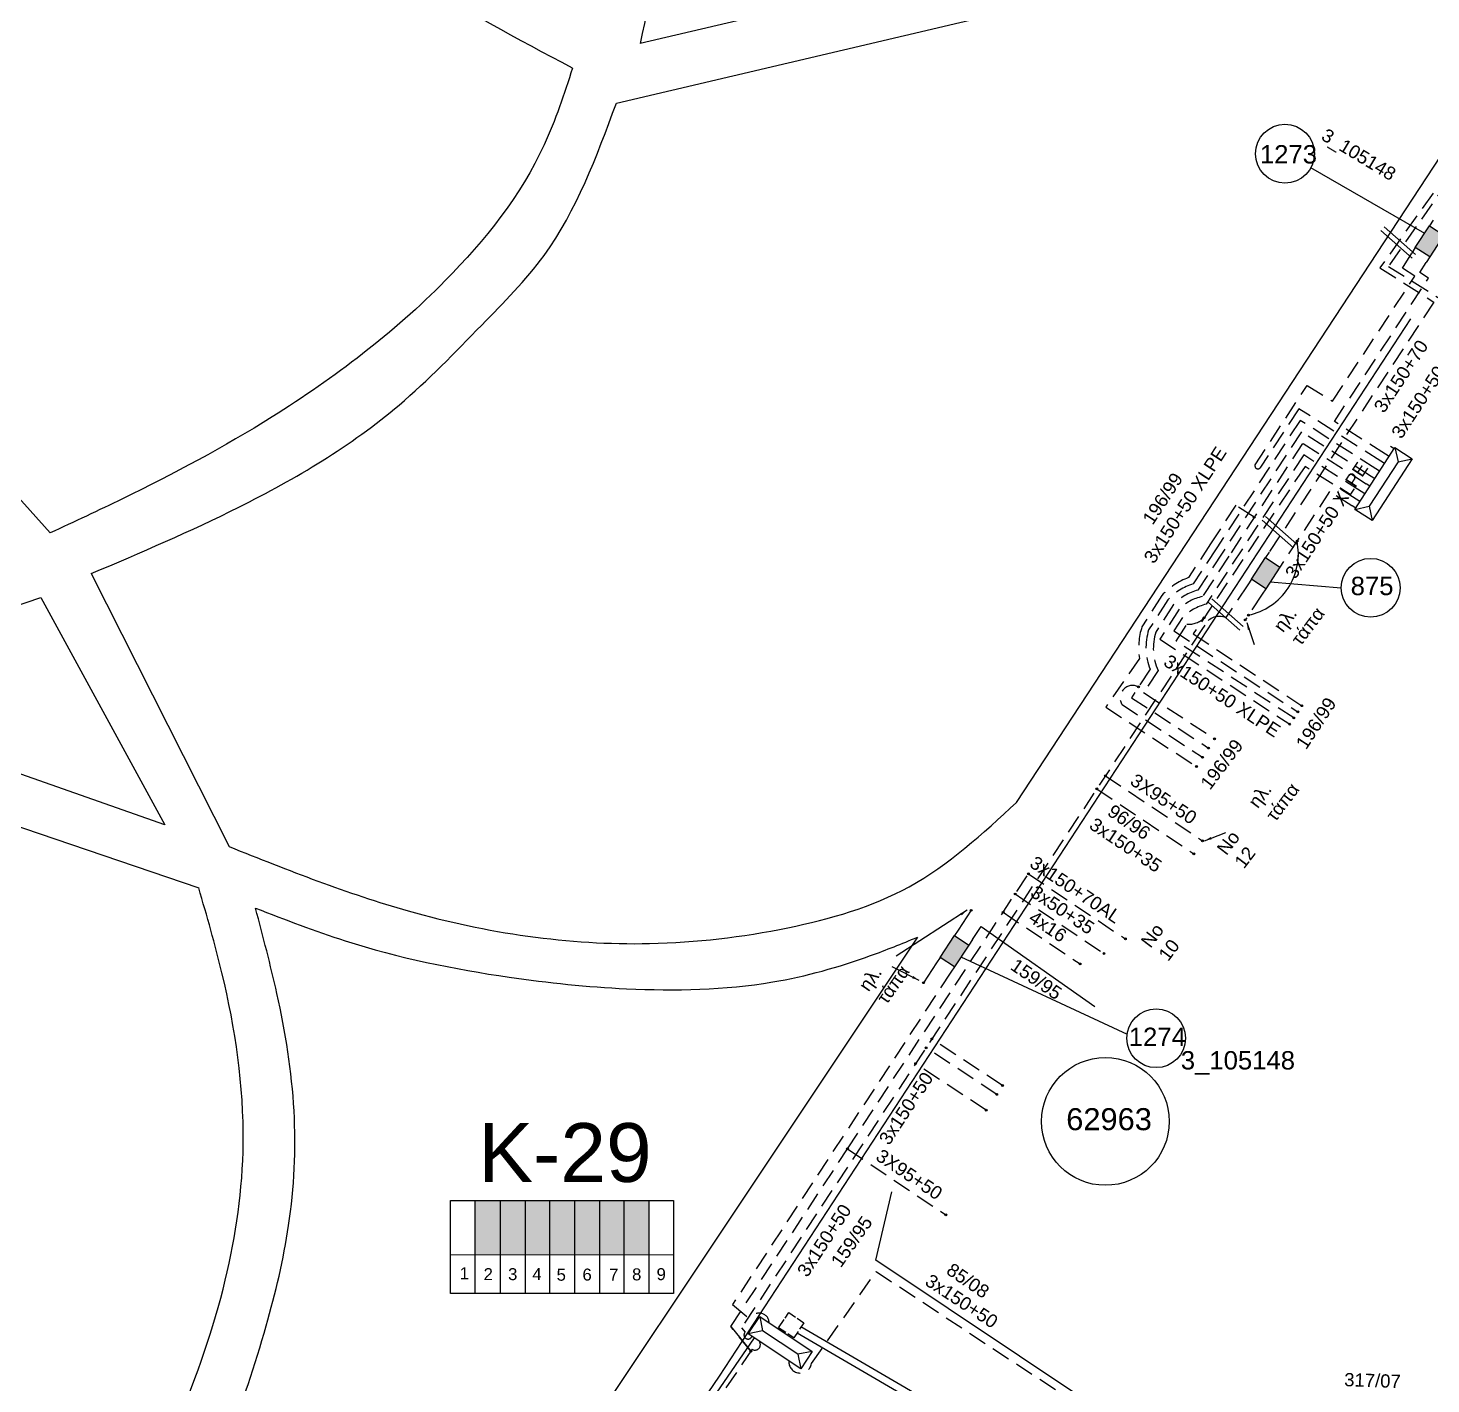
# Model space of a CAD drawing. Header units: millimetres. Extents: x 1091 to 3521, y 1177 to 2968.
# Drawn here: x 2158 to 2348.8, y 2157.1 to 2341.5 of the extents above; entities that cross this region are included whole.
import ezdxf
from ezdxf.enums import TextEntityAlignment as Align

# ---------------------------------------------------------------- set-up
doc = ezdxf.new("R2010")
doc.units = ezdxf.units.MM
doc.linetypes.add('DASHED', pattern=[19.05, 12.7, -6.35])
for name, color, linetype, lineweight in [('3x150+35', 7, 'DASHED', 30), ('3x150+50', 7, 'Continuous', 30), ('3x150+50 XLPE', 7, 'SYN_LINE', 30), ('3x150+70', 7, 'Continuous', 30), ('3x48+38', 7, 'SYN_LINE', 30), ('4x16', 7, 'Continuous', 30), ('Pillar Υποσταθμού', 7, 'SYN_LINE', 30), ('Άγνωστα', 7, 'Continuous', 30), ('Γυμνά εναέρια ΧΤ (3Φ) 4x50AL', 7, 'Continuous', 30), ('Καλωδια Χ.Τ. 3x50+35', 7, 'Continuous', 30), ('Καλωδια ΧΤ  3X95+50', 7, 'Continuous', 30), ('Καλώδια ΧΤ   3x150+50CU', 7, 'DASHED', 30), ('Καλώδια ΧΤ   3x150+70AL', 7, 'DASHED', 30), ('Καλώδια ΧΤ   3x150AL+50CU', 7, 'DASHED', 30), ('Συνεστραμμένα ΧΤ   3x70+54.6+25 AL', 7, 'SYN_LINE', 30)]:
    doc.layers.add(name, color=color, linetype=linetype, lineweight=lineweight)
for name, color, linetype in [('Link Box 4 Διευθύνσεων', 7, 'Continuous'), ('Pillar OTE', 7, 'Continuous'), ('TEXT ΚΑΛΩΔΙΩΝ', 7, 'Continuous'), ('Επιγραφές - Σχήματα', 7, 'Continuous'), ('Περίπτερο', 7, 'Continuous'), ('Συνδέσεις', 7, 'Continuous'), ('Τομή', 7, 'Continuous'), ('Υποσταθμός πόλεως', 7, 'Continuous'), ('Υπόβαθρο ΔΕΗ', 7, 'Continuous')]:
    doc.layers.add(name, color=color, linetype=linetype)
doc.styles.add('arial', font='arial.ttf')
doc.styles.get("Standard").update_dxf_attribs({"font": 'arial.ttf', "height": 1.8})
doc.linetypes.add('SYN_LINE', pattern='A,0.5,-0.0001,["/\\/\\/\\/",Standard,S=0.1,R=0,X=0,Y=-0.05],-0.25', length=0.7501)
doc.dimstyles.new('ISO-25', dxfattribs={"dimtxt": 2.5, "dimasz": 2.5, "dimexe": 1.25, "dimexo": 0.625, "dimtad": 1, "dimtxsty": 'Standard', "dimcen": 2.5, "dimadec": 0, "dimazin": 0, "dimtfac": 1, "dimtmove": 0, "dimatfit": 3, "dimfxl": 1, "dimarcsym": 0})

# ---------------------------------------------------------------- blocks, each defined once
blk = doc.blocks.new('ΥΠΟΣΤΑΘΜΟΣ ΠΟΛΕΩΣ')
at = {"layer": 'Υποσταθμός πόλεως', "linetype": 'Continuous', "ltscale": 40}
blk.add_lwpolyline([(-8.57, 2.82), (8.57, 2.82), (8.57, -2.82), (-8.57, -2.82)], close=True, dxfattribs=at)
for points in [[(-5.75, 0), (-8.57, 2.82)], [(5.75, 0), (8.57, 2.82)], [(-8.57, -2.82), (-5.75, 0)], [(-5.75, 0), (5.75, 0)], [(8.57, -2.82), (5.75, 0)]]:
    blk.add_lwpolyline(points, dxfattribs=at)
at = {"layer": 'Υποσταθμός πόλεως', "linetype": 'SYN_LINE', "ltscale": 40, "flags": 1}
for tag, p in [('ΜΕΤΑΣΧΗΜΑΤΙΣΜΟΣ', (10.6, 2.39)), ('ΙΣΧΥΣ', (10.58, -0.41)), ('ΑΡΙΘΜΟΣ', (10.7, -3.13))]:
    blk.add_attdef(tag, p, '', height=1.8, dxfattribs=at)
blk = doc.blocks.new('PILLAR YPOSTATHMOU')
at = {"layer": 'Περίπτερο', "ltscale": 40}
for points in [[(540.43, 2525.12), (540.43, 2526.01), (541.51, 2526.01)], [(541.82, 2526.01), (542.91, 2526.01), (542.91, 2524.95)], [(541.59, 2523.53), (540.43, 2523.53), (540.43, 2524.86)], [(542.91, 2524.59), (542.91, 2523.53), (541.92, 2523.53)]]:
    blk.add_lwpolyline(points, dxfattribs=at)
blk = doc.blocks.new('_ΣΥΝΔΕΣΗ')
at = {"layer": 'Συνδέσεις', "linetype": 'SYN_LINE', "ltscale": 40}
blk.add_hatch(color=256, dxfattribs=at).paths.add_polyline_path([(0.5, -0.01, 1), (-0.5, -0.01, 1)])
at = {"layer": 'Συνδέσεις'}
blk.add_circle((0, -0.01), 0.5, dxfattribs=at)
blk = doc.blocks.new('LINK BOX 4 ΑΝΑΧΩΡΗΣΕΩΝ')
at = {"layer": 'Link Box 4 Διευθύνσεων', "ltscale": 40}
blk.add_hatch(color=256, dxfattribs=at).paths.add_polyline_path([(-3.54, 0), (-3.54, -4.67), (3.54, -4.67), (3.54, 0)])
for p, q in [((-3.54, 0), (-5.33, 0)), ((5.33, 0), (3.54, 0)), ((-3.54, -4.67), (-5.33, -4.67)), ((5.33, -4.67), (3.54, -4.67))]:
    blk.add_line(p, q, dxfattribs=at)
blk.add_lwpolyline([(-3.54, -4.67), (-3.54, 0), (3.54, 0), (3.54, -4.67)], close=True, dxfattribs=at)
blk = doc.blocks.new('ΥΠΟΣΤΑΘΜΟΣ ΠΟΛΕΩΣ 9 ΑΝΑΧΩΡΗΣΕΩΝ')
at = {"layer": 'Υποσταθμός πόλεως', "ltscale": 40}
for p, q in [((-9.63, -2.82), (-9.63, -4)), ((-7.12, -2.82), (-7.12, -4)), ((-4.84, -2.82), (-4.84, -4)), ((-2.36, -2.82), (-2.36, -4)), ((0.09, -2.82), (0.09, -4)), ((2.55, -2.82), (2.55, -4)), ((5.02, -2.82), (5.02, -4)), ((7.48, -2.82), (7.48, -4)), ((9.61, -2.82), (9.61, -4))]:
    blk.add_line(p, q, dxfattribs=at)
blk.add_lwpolyline([(-10.02, 2.82), (10.02, 2.82), (10.02, -2.82), (-10.02, -2.82)], close=True, dxfattribs=at)
for points in [[(-7.21, 0), (-10.02, 2.82)], [(-10.02, -2.82), (-7.21, 0)], [(-7.21, 0), (7.21, 0)], [(7.21, 0), (10.02, 2.82)], [(10.02, -2.82), (7.21, 0)]]:
    blk.add_lwpolyline(points, dxfattribs=at)
at = {"layer": 'Υποσταθμός πόλεως', "linetype": 'SYN_LINE', "ltscale": 40, "flags": 1}
for tag, p in [('ΜΕΤΑΣΧΗΜΑΤΙΣΜΟΣ', (10.79, 1.71)), ('ΙΣΧΥΣ', (10.77, -1.08)), ('ΑΡΙΘΜΟΣ', (10.89, -3.8))]:
    blk.add_attdef(tag, p, '', height=1.8, dxfattribs=at)
blk = doc.blocks.new('ΤΟΜΗ')
at = {"layer": 'Τομή', "ltscale": 40}
for p, q in [((11.33, -0.65), (-11.4, -0.65)), ((11.33, -3.42), (-11.4, -3.42))]:
    blk.add_line(p, q, dxfattribs=at)

msp = doc.modelspace()

# ---------------------------------------------------------------- hatches: boundary and pattern name
at = {"layer": 'Καλώδια ΧΤ   3x150AL+50CU', "linetype": 'DASHED', "lineweight": -3, "ltscale": 0.2}
h = msp.add_hatch(color=5, dxfattribs=at)
h.dxf.hatch_style = 1
h.paths.add_polyline_path([(2222.22, 2182.03), (2218.78, 2182.03), (2218.78, 2174.67), (2222.22, 2174.67)])
h = msp.add_hatch(color=30, dxfattribs=at)
h.dxf.hatch_style = 1
h.paths.add_polyline_path([(2222.22, 2174.67), (2225.66, 2174.66), (2225.66, 2182.03), (2222.22, 2182.03)])
h = msp.add_hatch(color=1, dxfattribs=at)
h.dxf.hatch_style = 1
h.paths.add_polyline_path([(2228.96, 2182.03), (2225.66, 2182.03), (2225.66, 2174.66), (2228.96, 2174.66)])
h = msp.add_hatch(color=2, dxfattribs=at)
h.dxf.hatch_style = 1
h.paths.add_polyline_path([(2228.96, 2174.66), (2232.34, 2174.66), (2232.34, 2182.03), (2228.96, 2182.03)])
h = msp.add_hatch(color=85, dxfattribs=at)
h.dxf.hatch_style = 1
h.paths.add_polyline_path([(2232.34, 2174.66), (2235.74, 2174.65), (2235.74, 2182.03), (2232.34, 2182.03)])
h = msp.add_hatch(color=6, dxfattribs=at)
h.dxf.hatch_style = 1
h.paths.add_polyline_path([(2235.68, 2174.66), (2239.08, 2174.65), (2239.08, 2182.03), (2235.68, 2182.03)])
h = msp.add_hatch(color=151, dxfattribs=at)
h.dxf.hatch_style = 1
h.paths.add_polyline_path([(2239.07, 2174.66), (2242.46, 2174.65), (2242.46, 2182.03), (2239.07, 2182.03)])

# ---------------------------------------------------------------- linework, layer by layer
at = {"layer": '3x150+35', "color": 5, "lineweight": -3, "ltscale": 0.2}
msp.add_lwpolyline([(2303.37, 2238.04), (2316.57, 2229.19)], dxfattribs=at)
at = {"layer": '3x150+50', "color": 6, "linetype": 'DASHED', "lineweight": -3, "ltscale": 0.2}
msp.add_lwpolyline([(2382.49, 2333.06), (2375.16, 2341.45), (2352.04, 2321.88), (2351.32, 2322.19), (2341.9, 2308.93), (2349.23, 2304.26)], dxfattribs=at)
at = {"layer": '3x150+50', "color": 62, "linetype": 'DASHED', "lineweight": -3, "ltscale": 0.2}
msp.add_lwpolyline([(2381.62, 2332.33), (2374.95, 2339.96), (2351.87, 2320.43), (2351.2, 2320.77), (2343.05, 2309.12), (2361.91, 2297.34)], dxfattribs=at)
at = {"layer": '3x150+50', "color": 5, "linetype": 'DASHED', "lineweight": -3, "ltscale": 0.2}
msp.add_lwpolyline([(2323.91, 2265.8), (2320.91, 2261.33, 0.385783), (2318.05, 2260.31), (2317.66, 2259.72), (2255.02, 2164.7), (2255.51, 2164.1, 1.240694), (2256.45, 2163.56)], format="xyb", dxfattribs=at)
at = {"layer": '3x150+50', "color": 133, "linetype": 'DASHED', "lineweight": -3, "ltscale": 0.2}
msp.add_lwpolyline([(2325.86, 2264.51), (2323.57, 2261.02)], dxfattribs=at)
at = {"layer": '3x150+50', "color": 6, "linetype": 'DASHED', "lineweight": -3, "ltscale": 0.2}
msp.add_lwpolyline([(2330.16, 2247.68), (2314.16, 2258.14), (2315.64, 2260.44, 0.227389), (2317.97, 2261.32, 0.421764)], format="xyb", dxfattribs=at)
at = {"layer": '3x150+50', "color": 1, "linetype": 'DASHED', "lineweight": -3, "ltscale": 0.2}
msp.add_lwpolyline([(2269.45, 2189.06), (2294.06, 2226.47)], dxfattribs=at)
at = {"layer": '3x150+50', "color": 85, "linetype": 'DASHED', "lineweight": -3, "ltscale": 0.2}
msp.add_lwpolyline([(2283.52, 2213.08), (2253.8, 2167.86), (2256.19, 2165.86, -0.823849), (2258.79, 2165.38)], format="xyb", dxfattribs=at)
at = {"layer": '3x150+50', "color": 5, "linetype": 'DASHED', "lineweight": -3, "ltscale": 0.2}
for points in [[(2289.75, 2196.47), (2280.14, 2202.81)], [(2290.54, 2197.67), (2280.93, 2204.01)], [(2288.32, 2194.31), (2278.72, 2200.64)]]:
    msp.add_lwpolyline(points, dxfattribs=at)
at = {"layer": '3x150+50', "color": 151, "linetype": 'DASHED', "lineweight": -3, "ltscale": 0.2}
msp.add_lwpolyline([(2261.46, 2160.22, 0.947934), (2264.56, 2159.83), (2273.33, 2172.36), (2299.14, 2155.38), (2295.23, 2147.88), (2344.3, 2133.23), (2338.6, 2113.52)], format="xyb", dxfattribs=at)
at = {"layer": '3x150+50 XLPE', "color": 2, "linetype": 'DASHED', "lineweight": -3, "ltscale": 0.2}
msp.add_lwpolyline([(2342.02, 2282.62), (2330.86, 2289.75), (2325.65, 2281.78, -0.906073), (2324.9, 2282.1), (2331.98, 2292.93), (2335.45, 2290.78), (2346.65, 2307.8), (2344.94, 2308.88), (2346.22, 2310.93)], format="xyb", dxfattribs=at)
at = {"layer": '3x150+50 XLPE', "color": 27, "linetype": 'DASHED', "lineweight": -3, "ltscale": 0.2}
for points in [[(2341.35, 2281.57), (2331.02, 2288.17), (2319.69, 2270.83), (2316.49, 2265.93, 0.129052), (2313.02, 2263.75), (2310.42, 2259.66, 0.169709), (2310.61, 2254.31), (2308.08, 2250.44), (2318.57, 2243.58)], [(2309.04, 2251.9, 0.769284), (2306.8, 2249.49, -1.706035)]]:
    msp.add_lwpolyline(points, format="xyb", dxfattribs=at)
at = {"layer": '3x150+50 XLPE', "color": 30, "linetype": 'DASHED', "lineweight": -3, "ltscale": 0.2}
msp.add_lwpolyline([(2340.68, 2280.55), (2331.2, 2286.61), (2320.5, 2270.25), (2317.12, 2265.07, 0.138425), (2313.81, 2263.13), (2311.38, 2259.37, 0.180223), (2311.71, 2254.14)], format="xyb", dxfattribs=at)
at = {"layer": '3x150+50 XLPE', "color": 151, "linetype": 'DASHED', "lineweight": -3, "ltscale": 0.2}
for points in [[(2340.01, 2279.51), (2331.37, 2285.04), (2321.32, 2269.67), (2317.74, 2264.19, 0.150223), (2314.59, 2262.5), (2311.94, 2258.39), (2329.61, 2246.84)], [(2324.79, 2274.99), (2322.28, 2276.62), (2318.85, 2271.38), (2315.84, 2266.77, 0.121488), (2312.22, 2264.36), (2309.51, 2260.08, 0.120205), (2309.18, 2255.78), (2304.59, 2249.15), (2316.93, 2241.07)]]:
    msp.add_lwpolyline(points, format="xyb", dxfattribs=at)
at = {"layer": '3x150+50 XLPE', "color": 5, "linetype": 'DASHED', "lineweight": -3, "ltscale": 0.2}
msp.add_lwpolyline([(2339.34, 2278.48), (2331.53, 2283.47), (2318.26, 2263.16, 0.133882), (2315.03, 2261.33), (2313.86, 2259.52), (2330.71, 2248.51)], format="xyb", dxfattribs=at)
at = {"layer": '3x150+50 XLPE', "color": 6, "linetype": 'DASHED', "lineweight": -3, "ltscale": 0.2}
msp.add_lwpolyline([(2338.67, 2277.44), (2331.7, 2281.9), (2316.49, 2259.11), (2331.25, 2249.35)], dxfattribs=at)
at = {"layer": '3x150+50 XLPE', "color": 133, "linetype": 'DASHED', "lineweight": -3, "ltscale": 0.2}
msp.add_lwpolyline([(2338.09, 2276.55), (2335.04, 2278.5), (2328.79, 2268.96)], dxfattribs=at)
at = {"layer": '3x150+50 XLPE', "color": 30, "linetype": 'DASHED', "lineweight": -3, "ltscale": 0.2}
for points in [[(2311.7, 2254.15), (2309.74, 2251.15)], [(2309.74, 2251.15), (2319.39, 2244.84)]]:
    msp.add_lwpolyline(points, dxfattribs=at)
at = {"layer": '3x150+50 XLPE', "color": 27, "linetype": 'DASHED', "lineweight": -3, "ltscale": 0.2}
msp.add_lwpolyline([(2306.8, 2249.49), (2317.75, 2242.33)], dxfattribs=at)
at = {"layer": '3x150+70', "color": 1, "linetype": 'DASHED', "lineweight": -3, "ltscale": 0.2}
msp.add_lwpolyline([(2342.64, 2283.57), (2335.7, 2288.01), (2348.5, 2307.53), (2347.32, 2308.27), (2348.17, 2309.65)], dxfattribs=at)
at = {"layer": '3x150+70', "color": 6, "linetype": 'DASHED', "lineweight": -3, "ltscale": 0.2}
msp.add_lwpolyline([(2349.23, 2304.26), (2326.84, 2270.25)], dxfattribs=at)
at = {"layer": '3x48+38', "color": 30, "lineweight": -3, "ltscale": 0.1}
msp.add_lwpolyline([(2187.57, 2070.54), (2221.5, 2111.08), (2236.1, 2133.24), (2256.79, 2163.34)], dxfattribs=at)
at = {"layer": '4x16', "color": 1, "linetype": 'DASHED', "lineweight": -3, "ltscale": 0.2}
msp.add_lwpolyline([(2290.62, 2221.24), (2301.11, 2214.21)], dxfattribs=at)
at = {"layer": 'Pillar OTE', "lineweight": -3, "ltscale": 40}
for points in [[(2215.45, 2169.39), (2215.45, 2182.03), (2245.78, 2182.03), (2245.78, 2169.36), (2215.45, 2169.39)], [(2218.78, 2169.39), (2218.78, 2182.03)], [(2222.22, 2169.38), (2222.22, 2182.03)], [(2225.66, 2169.38), (2225.66, 2182.03)], [(2228.96, 2169.38), (2228.96, 2182.03)], [(2232.34, 2169.37), (2232.34, 2182.03)], [(2235.74, 2169.37), (2235.74, 2182.03)], [(2239.08, 2169.37), (2239.08, 2182.03)], [(2242.46, 2169.36), (2242.46, 2182.03)], [(2215.45, 2174.67), (2245.78, 2174.64)]]:
    msp.add_lwpolyline(points, dxfattribs=at)
at = {"layer": 'Γυμνά εναέρια ΧΤ (3Φ) 4x50AL', "color": 7, "lineweight": -3, "ltscale": 0.1}
for p, q in [((2286.28, 2221.51), (2284.5, 2218.81)), ((2281.57, 2214.36), (2279.8, 2211.66))]:
    msp.add_line(p, q, dxfattribs=at)
msp.add_lwpolyline([(2286.45, 2217.53), (2287.63, 2219.32), (2303.11, 2208.44)], dxfattribs=at)
at = {"layer": 'Γυμνά εναέρια ΧΤ (3Φ) 4x50AL', "color": 1, "lineweight": -3, "ltscale": 0.1}
msp.add_lwpolyline([(2253.58, 2164.9), (2256.3, 2161.51)], dxfattribs=at)
at = {"layer": 'Καλωδια Χ.Τ. 3x50+35', "color": 1, "linetype": 'DASHED', "lineweight": -3, "ltscale": 0.2}
msp.add_lwpolyline([(2292.26, 2223.73), (2304.35, 2215.63)], dxfattribs=at)
at = {"layer": 'Καλωδια ΧΤ  3X95+50', "color": 5, "linetype": 'DASHED', "lineweight": -3, "ltscale": 0.2}
msp.add_lwpolyline([(2304.54, 2239.82), (2317.74, 2230.97)], dxfattribs=at)
at = {"layer": 'Καλωδια ΧΤ  3X95+50', "color": 1, "linetype": 'DASHED', "lineweight": -3, "ltscale": 0.2}
msp.add_lwpolyline([(2269.45, 2189.06), (2282.82, 2180.07)], dxfattribs=at)
at = {"layer": 'Καλώδια ΧΤ   3x150+50CU', "color": 1, "lineweight": -3, "ltscale": 0.2}
msp.add_lwpolyline([(2256.3, 2161.51), (2253.58, 2164.9), (2269.45, 2189.06)], dxfattribs=at)
at = {"layer": 'Καλώδια ΧΤ   3x150+70AL', "color": 1, "lineweight": -3, "ltscale": 0.2}
msp.add_lwpolyline([(2294.06, 2226.47), (2307.26, 2217.62)], dxfattribs=at)
msp.add_lwpolyline([(2257.32, 2162.98, -0.940243), (2256.48, 2161.78), (2238.18, 2134.88, -0.705094), (2235.15, 2129.38), (2224.34, 2112.21, -0.580415), (2221.65, 2108.27), (2195.26, 2077.2)], format="xyb", dxfattribs=at)
at = {"layer": 'Συνεστραμμένα ΧΤ   3x70+54.6+25 AL', "color": 1, "lineweight": -3, "ltscale": 15}
msp.add_lwpolyline([(2263.11, 2164.89), (2291.61, 2148.26)], dxfattribs=at)
at = {"layer": 'Συνεστραμμένα ΧΤ   3x70+54.6+25 AL', "color": 2, "lineweight": -3, "ltscale": 15}
for points in [[(2262.61, 2164.03), (2292.35, 2146.67), (2335.08, 2133.77)], [(2262.61, 2164.03), (2292.35, 2146.67)]]:
    msp.add_lwpolyline(points, dxfattribs=at)
at = {"layer": 'Υπόβαθρο ΔΕΗ', "lineweight": -3, "ltscale": 0.1}
for points in [[(2193.97, 2480.93), (2283.31, 2651.49, 0.230563), (2319.44, 2655.82), (2446.31, 2387.44), (2241.22, 2339.46)], [(2232.04, 2336.11, -0.070134), (2149.79, 2394.52), (2130.72, 2356.81, -0.386513), (2139.5, 2296.77)]]:
    msp.add_lwpolyline(points, format="xyb", dxfattribs=at)
for points in [[(2238, 2331.31), (2439.93, 2378.8), (2429.64, 2373.45), (2383.16, 2350.45)], [(2292.46, 2236.19), (2353.07, 2328.57)], [(2346.04, 2302), (2252, 2158.14), (2244.88, 2147.66)], [(2139.5, 2296.77), (2160.98, 2272.86)], [(2166.54, 2267.32), (2185.32, 2230.17)], [(2123.55, 2251.78), (2159.72, 2264.06), (2176.56, 2233.14), (2123.55, 2251.78)], [(2102.32, 2244.92), (2111.7, 2248.18), (2181.18, 2224.57)], [(2278.96, 2217.84), (2208.65, 2112.35), (2186.71, 2086.96)], [(2348.59, 2143.36), (2302.71, 2154.27), (2273.3, 2173.9), (2275.47, 2183.21)]]:
    msp.add_lwpolyline(points, dxfattribs=at)
at = {"layer": 'Υπόβαθρο ΔΕΗ', "lineweight": -3}
for points in [[(2347.98, 2313.61), (2332.47, 2322.52)], [(2326.96, 2266.18), (2336.63, 2265.39)], [(2284.89, 2215.16), (2307.49, 2204.64)]]:
    msp.add_lwpolyline(points, dxfattribs=at)
for centre in [(2328.97, 2324.45), (2340.63, 2265.39), (2311.45, 2204.1)]:
    msp.add_circle(centre, 4, dxfattribs=at)
at = {"layer": 'Υπόβαθρο ΔΕΗ', "lineweight": -3, "ltscale": 0.1}
msp.add_circle((2304.54, 2192.78), 8.69, dxfattribs=at)
at = {"layer": 'Υπόβαθρο ΔΕΗ', "lineweight": -3}
msp.add_arc((2322.28, 2270.01), 8.51, 281.5795, 11.817, dxfattribs=at)
at = {"layer": 'Υπόβαθρο ΔΕΗ', "lineweight": -3, "ltscale": 0.1}
for points in [[(2193.97, 2480.93), (2205.41, 2474.41), (2217.2, 2464.45), (2228.04, 2451.29), (2238.14, 2434.6), (2245.45, 2419.38), (2247.64, 2407.36), (2248.86, 2388.6), (2245.81, 2361.21), (2241.22, 2339.46)], [(2232.04, 2336.11), (2228.18, 2325.65), (2214.73, 2307.19), (2191.18, 2288.65), (2170.79, 2277.49), (2160.98, 2272.86)], [(2166.54, 2267.32), (2186.65, 2276.37), (2208.45, 2290.26), (2219.68, 2301.13), (2228.16, 2310.62), (2238, 2331.31)], [(2185.32, 2230.17), (2209.69, 2221.43), (2242.53, 2216.99), (2261.35, 2219.14), (2277.84, 2224.72), (2292.46, 2236.19)], [(2152.03, 2103.6), (2164.71, 2124.22), (2178.34, 2151.84), (2184.8, 2171.19), (2187.23, 2189.81), (2184.34, 2213), (2181.18, 2224.57)], [(2158.63, 2100.62), (2169.7, 2118.57), (2178.72, 2135.85), (2184.97, 2149.21), (2190.36, 2164.96), (2193.41, 2178.61), (2194.15, 2194.21), (2191.82, 2210.19), (2188.91, 2221.81)], [(2188.91, 2221.81), (2201.09, 2217.36), (2223.44, 2212.41), (2239.4, 2210.84), (2259.27, 2211.76), (2272.59, 2215.34), (2278.96, 2217.84)]]:
    msp.add_spline(points, degree=3, dxfattribs=at)

# ---------------------------------------------------------------- block references
at = {"layer": 'Link Box 4 Διευθύνσεων', "lineweight": -3, "xscale": 0.4999999999999998, "yscale": 0.4999999999999998, "zscale": 0.4999999999999998, "rotation": 56.66165717950116}
for p in [(2347.68, 2313.16), (2325.37, 2268.02), (2283.04, 2216.58)]:
    msp.add_blockref('LINK BOX 4 ΑΝΑΧΩΡΗΣΕΩΝ', p, dxfattribs=at)
at = {"layer": 'Pillar Υποσταθμού', "lineweight": -3, "ltscale": 0.1, "rotation": 326.3272406220578}
msp.add_blockref('PILLAR YPOSTATHMOU', (411.16, 364.22), dxfattribs=at)
at = {"layer": 'Συνδέσεις', "lineweight": -3, "xscale": 0.25, "yscale": 0.25, "zscale": 0.25}
for p in [(2324.79, 2274.99), (2330.62, 2271.75), (2317.97, 2261.32), (2323.57, 2261.02), (2323.99, 2261.67), (2309.04, 2251.91), (2330.71, 2248.52), (2331.25, 2249.35), (2329.61, 2246.84), (2330.16, 2247.68), (2319.39, 2244.84), (2318.57, 2243.59), (2316.93, 2241.08), (2317.75, 2242.33), (2304.54, 2239.82), (2303.37, 2238.04), (2317.74, 2230.97), (2316.57, 2229.19), (2294.06, 2226.47), (2292.26, 2223.73), (2286.28, 2221.51), (2290.62, 2221.24), (2307.26, 2217.62), (2301.11, 2214.21), (2304.35, 2215.63), (2279.8, 2211.66), (2280.14, 2202.81), (2280.93, 2204.01), (2278.72, 2200.65), (2290.54, 2197.68), (2289.75, 2196.47), (2288.33, 2194.31), (2269.45, 2189.06), (2282.82, 2180.08), (2256.3, 2161.51)]:
    msp.add_blockref('_ΣΥΝΔΕΣΗ', p, dxfattribs=at)
at = {"layer": 'Τομή', "lineweight": -3, "rotation": 318.5188436550314}
for p, xscale, yscale, zscale in [((2344.72, 2312.74), 0.25, 0.25, 0.25), ((2328.57, 2273.33), 0.25, 0.25, 0.25), ((2321.26, 2262.12), 0.2499999999999999, 0.2499999999999999, 0.2499999999999999)]:
    msp.add_blockref('ΤΟΜΗ', p, dxfattribs=dict(at, xscale=xscale, yscale=yscale, zscale=zscale))
at = {"layer": 'Υποσταθμός πόλεως', "lineweight": -3}
for name, p, xscale, yscale, zscale, rotation in [('ΥΠΟΣΤΑΘΜΟΣ ΠΟΛΕΩΣ 9 ΑΝΑΧΩΡΗΣΕΩΝ', (2342.39, 2279.5), 0.4999999999999998, 0.4999999999999998, 0.4999999999999998, 237.0626537458661), ('ΥΠΟΣΤΑΘΜΟΣ ΠΟΛΕΩΣ', (2260.3, 2162.69), 0.4999999999999999, 0.4999999999999999, 0.4999999999999999, 146.3272406220614)]:
    msp.add_blockref(name, p, dxfattribs=dict(at, xscale=xscale, yscale=yscale, zscale=zscale, rotation=rotation))

# ---------------------------------------------------------------- texts
at = {"lineweight": -3, "ltscale": 30, "char_height": 1.63, "width": 11.2573, "attachment_point": 1}
for s, insert in [('1', (2216.7, 2172.95)), ('2', (2219.94, 2172.82)), ('3', (2223.27, 2172.82)), ('4', (2226.57, 2172.82)), ('5', (2229.87, 2172.74)), ('6', (2233.39, 2172.76)), ('7', (2237.02, 2172.76)), ('8', (2240.14, 2172.79)), ('9', (2243.47, 2172.82))]:
    msp.add_mtext(s, dxfattribs=dict(at, insert=insert))
at = {"layer": 'TEXT ΚΑΛΩΔΙΩΝ', "lineweight": -3, "ltscale": 0.1, "style": 'arial'}
for s, rotation, p in [('3x150+50 XLPE', 56.6695, (2349.08, 2293.64)), ('3x150+70', 56.6437, (2344.75, 2294.18)), ('3x150+50 XLPE', 56.8295, (2315.38, 2276.67)), ('3x150+50 XLPE', 56.7272, (2334.62, 2274.57)), ('3x150+50 XLPE', 326.8295, (2320.43, 2250.69)), (' 3X95+50', 326.1688, (2312.18, 2236.86)), ('3x150+35', 326.1688, (2307.31, 2230.4)), ('3x150+70AL', 326.1688, (2300.48, 2224.33)), (' 3x50+35', 326.1688, (2298.42, 2221.77)), ('4x16', 326.1688, (2296.72, 2219.32)), ('3x150+50', 56.6617, (2277.41, 2194.56)), (' 3X95+50', 326.0864, (2277.57, 2185.77)), ('3x150+50', 56.6851, (2266.28, 2176.6)), ('3x150+50', 326.6499, (2284.99, 2168.34))]:
    msp.add_text(s, height=1.8, rotation=rotation, dxfattribs=at).set_placement(p, align=Align.MIDDLE_CENTER)
at = {"layer": 'Άγνωστα', "color": 7, "lineweight": -3, "char_height": 1.8, "attachment_point": 1}
for s, insert, rotation in [('3_105148', (2334.69, 2328), 329.0153), ('196/99', (2309.47, 2274.81), 56.8107), ('196/99', (2330.34, 2244.25), 56.8107), ('196/99', (2317.33, 2238.85), 53), ('96/96', (2305.68, 2236.04), 325.6123), ('159/95', (2292.48, 2215.06), 325.6123), ('159/95', (2267.07, 2173.81), 54.9717), ('85/08', (2283.76, 2173.65), 325.616), ('317/07', (2337.07, 2158.57), 357.995)]:
    msp.add_mtext_dynamic_manual_height_columns(s, width=1.8, gutter_width=2.31, heights=[0.73], dxfattribs=dict(at, insert=insert, rotation=rotation))
at = {"layer": 'Άγνωστα', "color": 7, "lineweight": -3, "char_height": 2.5, "width": 4.551914400963142e-14, "attachment_point": 1}
for s, insert in [('1273', (2325.56, 2325.62)), ('875', (2337.91, 2266.89)), ('1274', (2307.72, 2205.54)), ('3_105148', (2314.8, 2202.35))]:
    msp.add_mtext(s, dxfattribs=dict(at, insert=insert))
at = {"layer": 'Άγνωστα', "color": 7, "lineweight": -3}
note = msp.add_mtext_dynamic_manual_height_columns('ηλ. ', width=1.8, gutter_width=2.31, heights=[0.73, 0], dxfattribs=dict(at, insert=(2324.79, 2256.99), char_height=1.8, attachment_point=1, rotation=53))
for column, words in zip(note.columns.linked_columns, ['τάπα']):
    column.text = words
note = msp.add_mtext_dynamic_manual_height_columns('ηλ. ', width=1.8, gutter_width=2.31, heights=[0.73, 0], dxfattribs=dict(at, insert=(2321.35, 2233.06), char_height=1.8, attachment_point=1, rotation=53))
for column, words in zip(note.columns.linked_columns, ['τάπα']):
    column.text = words
note = msp.add_mtext_dynamic_manual_height_columns('No ', width=1.8, gutter_width=2.31, heights=[0.73, 0], dxfattribs=dict(at, insert=(2317.08, 2226.69), char_height=1.8, attachment_point=1, rotation=52.7599))
for column, words in zip(note.columns.linked_columns, ['12']):
    column.text = words
note = msp.add_mtext_dynamic_manual_height_columns('No ', width=1.8, gutter_width=2.31, heights=[0.73, 0], dxfattribs=dict(at, insert=(2306.76, 2214.06), char_height=1.8, attachment_point=1, rotation=53))
for column, words in zip(note.columns.linked_columns, ['10']):
    column.text = words
note = msp.add_mtext_dynamic_manual_height_columns('ηλ. ', width=1.8, gutter_width=2.31, heights=[0.73, 0], dxfattribs=dict(at, insert=(2268.48, 2207.99), char_height=1.8, attachment_point=1, rotation=54.9717))
for column, words in zip(note.columns.linked_columns, ['τάπα']):
    column.text = words
at = {"layer": 'Υπόβαθρο ΔΕΗ', "lineweight": -3, "width": 84.6573, "attachment_point": 1}
for s, insert, char_height in [('62963', (2299.21, 2194.59), 3), ('K-29', (2219.21, 2192.55), 8)]:
    msp.add_mtext(s, dxfattribs=dict(at, insert=insert, char_height=char_height))

# ---------------------------------------------------------------- leaders
at = {"layer": 'Επιγραφές - Σχήματα', "lineweight": -3, "ltscale": 40}
for points in [[(2323.76, 2260.65), (2324.77, 2257.67)], [(2318.01, 2230.96), (2320.94, 2232.11)], [(2285.74, 2221.51), (2276.07, 2215.29)], [(2279.21, 2211.97), (2275.52, 2213.83)]]:
    msp.add_leader(points, dimstyle='ISO-25', override={"dimasz": 1, "dimtad": 0}, dxfattribs=at)

doc.saveas('drawing.dxf')
